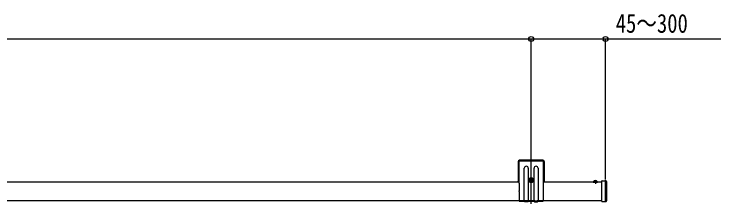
# Model space of a CAD drawing. Units: millimetres, scale not verified. Extents: x -4205 to 4205, y -2970 to 2970.
# Drawn here: x 1503 to 2736, y 163 to 495 of the extents above; entities that cross this region are included whole.
import ezdxf
from ezdxf.enums import TextEntityAlignment as Align

# ---------------------------------------------------------------- set-up
doc = ezdxf.new("R2010")
doc.units = ezdxf.units.MM
doc.header["$LTSCALE"] = 16
doc.layers.add('0-4_YKK_A1', color=4, linetype='Continuous')
doc.layers.add('0-5_YKK_D', color=6, linetype='Continuous')
doc.styles.add('ＭＳ ゴシック', font='')
doc.styles.get('ＭＳ ゴシック').set_extended_font_data('MS Gothic')

msp = doc.modelspace()

# ---------------------------------------------------------------- linework, layer by layer
at = {"layer": '0-4_YKK_A1'}
for p, q in [((2382, 236.72), (2382, 203.22)), ((2383.5, 236.72), (2383.5, 201.72)), ((2425.5, 239.22), (2384.5, 239.22)), ((2425.5, 237.72), (2384.5, 237.72)), ((2405, 163.02), (2405, 243.92)), ((2426.5, 201.72), (2426.5, 236.72)), ((2428, 203.22), (2428, 236.72)), ((2393, 167.72), (2393, 225.42)), ((2400, 225.42), (2400, 167.72)), ((2410, 167.72), (2410, 225.42)), ((2417, 225.42), (2417, 167.72)), ((2384, 201.22), (1426, 201.22)), ((2384, 201.22), (2382, 203.22)), ((2384, 201.22), (2384, 200.94)), ((2384, 199.51), (2384, 185.94)), ((2400.75, 204.42), (2409.25, 204.42)), ((2409.25, 204.42), (2400.75, 204.42)), ((2403.76, 204.01), (2402.93, 204.01)), ((2405, 200.17), (2405, 208.67)), ((2406.25, 204.84), (2407.08, 204.84)), ((2428, 203.22), (2426, 201.22)), ((2528.5, 201.22), (2426, 201.22)), ((2426, 201.22), (2426, 200.94)), ((2426, 199.51), (2426, 185.94)), ((2513.4, 201.22), (2520.6, 201.22)), ((2514.95, 203.19), (2515.86, 201.37)), ((2517, 200.76), (2515.86, 201.37)), ((2517, 204.72), (2517, 198.15)), ((2517, 200.76), (2518.15, 201.37)), ((2519.05, 203.19), (2518.15, 201.37)), ((2528.5, 202.47), (2528.5, 203.15)), ((2528.5, 167.97), (2528.5, 202.47)), ((2528.82, 203.45), (2535.56, 203.04)), ((2534.5, 166.11), (2534.5, 204.44)), ((2536.5, 202.04), (2536.5, 168.4)), ((2384, 184.51), (2384, 167.72)), ((2426, 184.51), (2426, 167.72)), ((1426, 169.22), (2384, 169.22)), ((2384, 169.22), (2394, 169.22)), ((2384, 167.72), (2393, 167.72)), ((2399, 166.72), (2394, 166.72)), ((2398, 168.22), (2395, 168.22)), ((2399, 169.22), (2411, 169.22)), ((2400, 167.72), (2410, 167.72)), ((2411, 166.72), (2416, 166.72)), ((2412, 168.22), (2415, 168.22)), ((2416, 169.22), (2426, 169.22)), ((2417, 167.72), (2426, 167.72)), ((2426, 169.22), (2528.5, 169.22)), ((2528.5, 167.29), (2528.5, 167.97)), ((2528.82, 166.99), (2535.56, 167.4))]:
    msp.add_line(p, q, dxfattribs=at)
for points in [[(2402.93, 204.01), (2402.93, 204.84), (2403.76, 204.84)], [(2404.59, 205.67), (2404.59, 206.5), (2405.42, 206.5), (2405.42, 205.67)], [(2405.42, 203.18), (2405.42, 202.35), (2404.59, 202.35), (2404.59, 203.18)], [(2407.08, 204.84), (2407.08, 204.01), (2406.25, 204.01)]]:
    msp.add_lwpolyline(points, dxfattribs=at)
for radius in [4.25, 2.25]:
    msp.add_circle((2405, 204.42), radius, dxfattribs=at)
for centre, radius, start, end in [((2384.5, 236.72), 2.5, 90, 180), ((2384.5, 236.72), 1, 90, 180), ((2425.5, 236.72), 2.5, 0, 90), ((2425.5, 236.72), 1, 0, 90), ((2396.5, 225.42), 3.5, 0, 180), ((2413.5, 225.42), 3.5, 0, 180), ((2383.3, 200.22), 1, 314.427, 45.573), ((2403.76, 205.67), 0.83, 270, 0), ((2403.76, 203.18), 0.83, 0, 90), ((2406.25, 205.67), 0.83, 180, 270), ((2406.25, 203.18), 0.83, 90, 180), ((2426.7, 200.22), 1, 134.427, 225.573), ((2513.4, 201.38), 0.154, 152.71904, 270), ((2517, 199.52), 4.2, 27.28096, 152.71904), ((2520.6, 201.38), 0.154, 270, 27.28096), ((2528.8, 203.15), 0.3, 86.5, 180), ((2535.5, 202.04), 1, 0, 86.5), ((2383.3, 185.22), 1, 314.427, 45.573), ((2426.7, 185.22), 1, 134.427, 225.573), ((2394, 167.72), 1, 180, 270), ((2395, 169.22), 1, 180, 270), ((2398, 169.22), 1, 270, 0), ((2399, 167.72), 1, 270, 0), ((2411, 167.72), 1, 180, 270), ((2412, 169.22), 1, 180, 270), ((2415, 169.22), 1, 270, 0), ((2416, 167.72), 1, 270, 0), ((2528.8, 167.29), 0.3, 180, 273.5), ((2535.5, 168.4), 1, 273.5, 0)]:
    msp.add_arc(centre, radius, start, end, dxfattribs=at)
at = {"layer": '0-5_YKK_D'}
for p, q in [((405, 451.22), (2405, 451.22)), ((2405, 244.92), (2405, 452.22)), ((2405, 244.92), (2405, 452.22)), ((2534.5, 205.44), (2534.5, 452.22))]:
    msp.add_line(p, q, dxfattribs=at)
msp.add_lwpolyline([(2405, 451.22), (2534.5, 451.22), (2735.9, 451.22)], dxfattribs=at)
for centre in [(2405, 451.22), (2405, 451.22), (2534.5, 451.22)]:
    msp.add_circle(centre, 4.25, dxfattribs=at)

# ---------------------------------------------------------------- texts
at = {"layer": '0-5_YKK_D', "style": 'ＭＳ ゴシック', "width": 0.8}
msp.add_text('45～300', height=32.99, dxfattribs=at).set_placement((2552.5, 452.22), align=Align.BOTTOM_LEFT)

doc.saveas('drawing.dxf')
